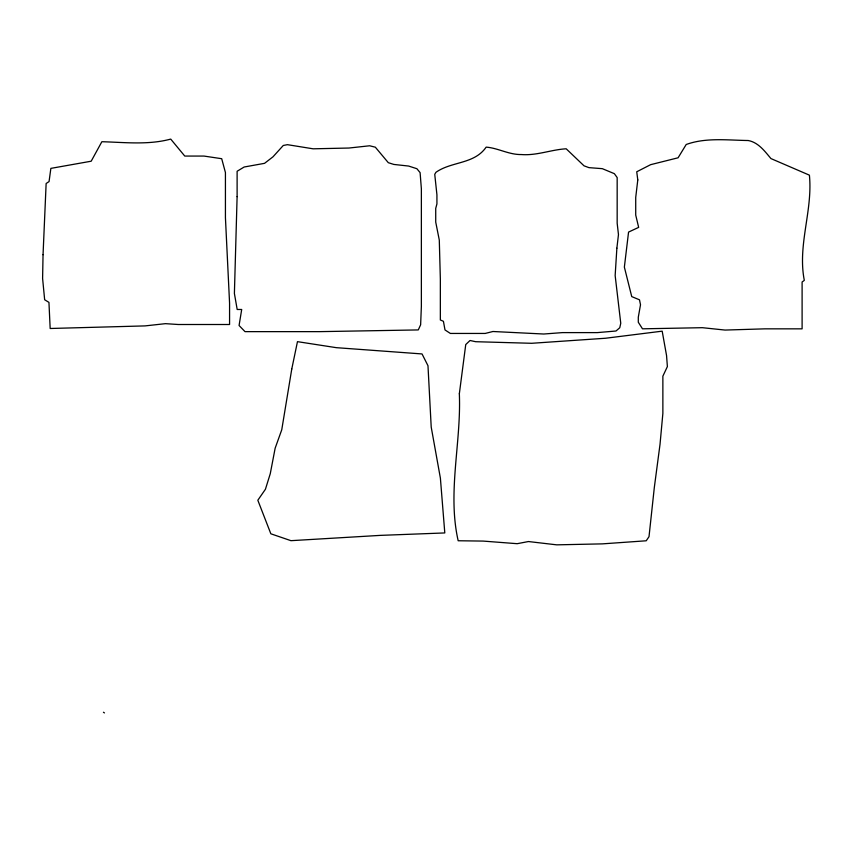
<?xml version="1.0" encoding="UTF-8"?>
<svg xmlns="http://www.w3.org/2000/svg" width="852" height="852" viewBox="0 0 852 852"><rect width="100%" height="100%" fill="white"/><g stroke="black" fill="none" stroke-linecap="round" stroke-linejoin="round"><path stroke-width="1.28" d="M103.443 712.251L104.455 712.911M43.047 254.716L42.6 278.466L44.655 299.766L48.947 302.375L50.172 328.489L145.064 325.901L165.458 323.664L178.249 324.505L229.571 324.505L229.571 303.12L225.429 217.675L225.429 172.541L221.701 158.706L203.969 156.065L184.767 156.065L170.72 139.089C148.461 145.149 124.669 142.337 101.867 141.72L91.185 161.209L50.864 168.376L49.065 181.572L46.136 183.5L43.047 254.716M237.112 196.631L234.396 293.471L237.186 309.478L241.702 309.478L239.071 325.496L245.014 331.641L319.702 331.641L418.279 329.926L420.632 324.793L421.367 306.358L421.367 188.729L420.1 172.615L416.894 168.717L408.63 166.055L393.837 164.436L388.31 162.689L375.338 147.194L369.651 145.777L348.947 148.035L313.121 148.812L287.412 144.67L283.269 145.479L272.991 156.821L264.535 163.339L244.173 167.003L237.112 171.263L237.112 196.631M459.345 393.741C461.369 442.646 447.193 492.499 458.174 540.754L483.127 541.084L517.207 543.693L528.432 541.542L556.75 544.843L602.311 543.874L646.221 540.786L649.011 536.685L654.336 487.355L660.023 444.329L662.867 413.433L662.867 376.169L667.382 366.584L666.552 355.54L662.185 331.162L605.591 338.244L531.691 343.292L475.629 341.705L470.048 340.491L465.746 344.559L459.345 393.741M616.869 248.198L615.155 275.558L620.757 323.259L619.766 327.743L616.007 331.002L597.337 332.61L562.48 332.61L543.778 334.016L492.935 331.503L485.214 333.441L450.357 333.441L444.989 329.926L443.423 321.3L440.346 319.969L440.346 278.881L439.291 240.083L435.723 222.074L435.723 208.378L436.927 203.926L436.927 194.799L434.744 174.34L435.947 172.306C451.581 161.241 474.287 164.383 486.162 147.13C497.994 148.014 508.91 154.776 521.381 154.553C536.771 155.756 551.18 149.654 566.186 148.791L584.035 165.831L588.956 167.642L602.311 168.664L614.356 173.67L617.168 177.557L617.168 223.213L618.467 234.577L616.869 248.198M637.786 179.921L635.72 197.44L635.72 215.066L638.659 227.377L628.563 232.074L624.367 267.113L631.737 296.602L639.49 299.819L640.512 304.771L638.297 317.2L638.297 322.237L642.483 328.819L702.399 327.69L725.073 330.065L765 328.84L802.105 328.84L802.105 281.98L804.309 280.383C797.355 244.939 812.925 210.7 809.4 175.161L770.943 158.578C764.691 151.145 758.323 142.38 748.205 140.516C727.693 140.239 705.733 137.364 686.201 144.499L678.086 157.79L650.64 164.67L636.732 171.785L637.786 179.921M291.767 369.022L281.756 429.77L275.143 448.227L270.265 473.712L265.419 489.272L257.826 500.241L270.851 533.799L290.958 540.679L380.354 535.375L444.797 532.937L440.388 478.121L431.208 427.065L427.981 365.71L422.038 353.942L336.316 347.669L297.465 341.652L291.767 369.022"/></g></svg>
